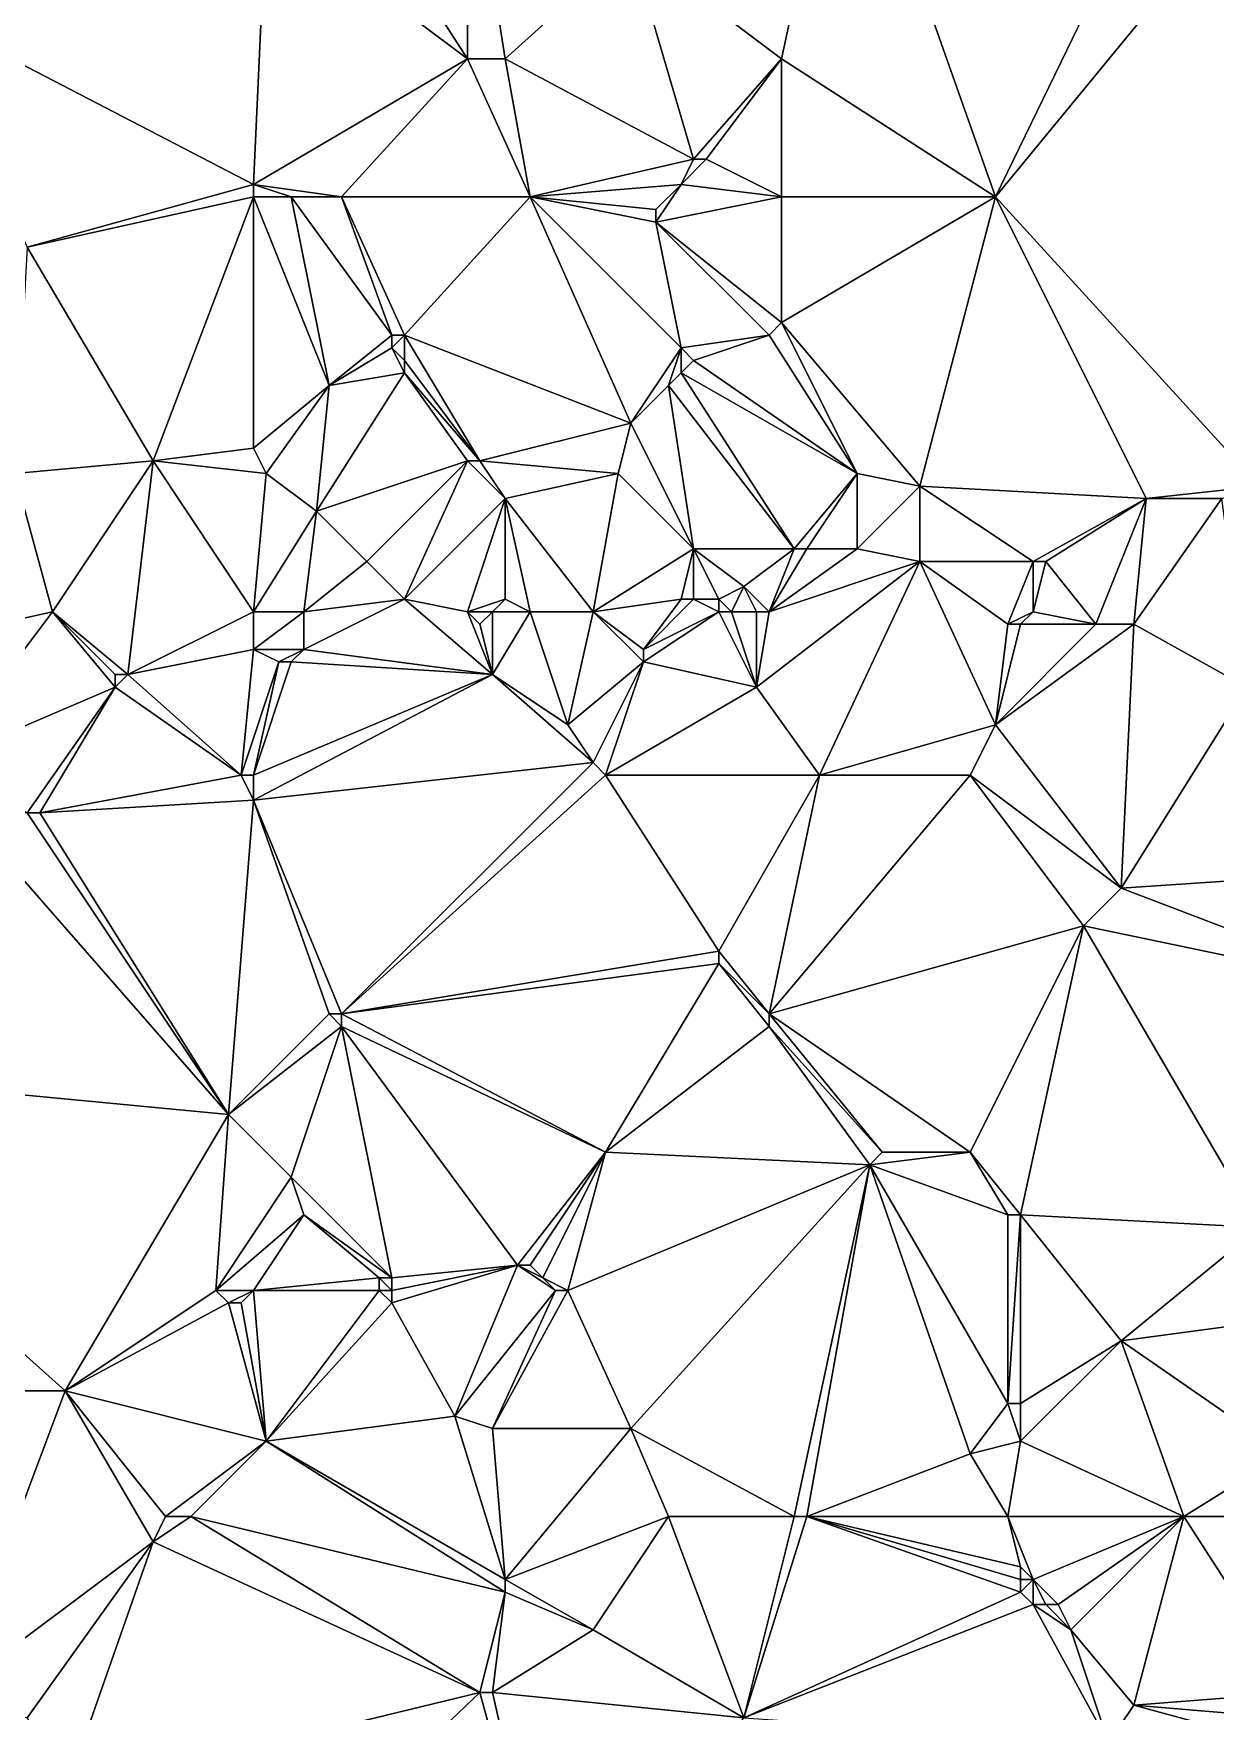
# Model space of a CAD drawing. Extents: x 2679276 to 2679656, y 1246784 to 1247152.
# Drawn here: x 2679334 to 2679381, y 1247039 to 1247105.8 of the extents above; entities that cross this region are included whole.
import ezdxf

# ---------------------------------------------------------------- set-up
doc = ezdxf.new("R2010")
doc.units = 0

msp = doc.modelspace()

# ---------------------------------------------------------------- linework, layer by layer
for points in [[(2679380.75, 1247116.75, 442.294), (2679366.25, 1247116.25, 443.279), (2679372.25, 1247099.25, 443.987)], [(2679383.75, 1247113.25, 442.019), (2679380.75, 1247116.75, 442.294), (2679372.25, 1247099.25, 443.987)], [(2679363.75, 1247104.75, 444.302), (2679366.25, 1247116.25, 443.279), (2679357.75, 1247109.25, 444.446)], [(2679363.75, 1247104.75, 444.302), (2679372.25, 1247099.25, 443.987), (2679366.25, 1247116.25, 443.279)], [(2679351.25, 1247104.75, 446.037), (2679351.25, 1247114.25, 444.593), (2679346.75, 1247111.75, 445.863)], [(2679351.25, 1247114.25, 444.593), (2679352.75, 1247104.75, 446.023), (2679357.75, 1247109.25, 444.446)], [(2679352.75, 1247104.75, 446.023), (2679351.25, 1247114.25, 444.593), (2679351.25, 1247104.75, 446.037)], [(2679383.75, 1247113.25, 442.019), (2679372.25, 1247099.25, 443.987), (2679382.75, 1247087.75, 443.317)], [(2679343.25, 1247110.75, 446.545), (2679351.25, 1247104.75, 446.037), (2679346.75, 1247111.75, 445.863)], [(2679343.25, 1247110.75, 446.545), (2679329.25, 1247106.75, 446.54), (2679342.75, 1247099.75, 446.27)], [(2679343.25, 1247110.75, 446.545), (2679342.75, 1247099.75, 446.27), (2679351.25, 1247104.75, 446.037)], [(2679352.75, 1247104.75, 446.023), (2679360.25, 1247100.75, 444.59), (2679357.75, 1247109.25, 444.446)], [(2679357.75, 1247109.25, 444.446), (2679360.25, 1247100.75, 444.59), (2679363.75, 1247104.75, 444.302)], [(2679333.75, 1247097.25, 446.901), (2679342.75, 1247099.75, 446.27), (2679329.25, 1247106.75, 446.54)], [(2679346.25, 1247099.25, 446.201), (2679351.25, 1247104.75, 446.037), (2679342.75, 1247099.75, 446.27)], [(2679346.25, 1247099.25, 446.201), (2679353.75, 1247099.25, 445.915), (2679351.25, 1247104.75, 446.037)], [(2679352.75, 1247104.75, 446.023), (2679351.25, 1247104.75, 446.037), (2679353.75, 1247099.25, 445.915)], [(2679352.75, 1247104.75, 446.023), (2679353.75, 1247099.25, 445.915), (2679360.25, 1247100.75, 444.59)], [(2679360.75, 1247100.75, 444.521), (2679363.75, 1247104.75, 444.302), (2679360.25, 1247100.75, 444.59)], [(2679363.75, 1247104.75, 444.302), (2679360.75, 1247100.75, 444.521), (2679363.75, 1247099.25, 444.366)], [(2679363.75, 1247099.25, 444.366), (2679372.25, 1247099.25, 443.987), (2679363.75, 1247104.75, 444.302)], [(2679359.75, 1247099.75, 444.754), (2679360.25, 1247100.75, 444.59), (2679353.75, 1247099.25, 445.915)], [(2679359.75, 1247099.75, 444.754), (2679360.75, 1247100.75, 444.521), (2679360.25, 1247100.75, 444.59)], [(2679360.75, 1247100.75, 444.521), (2679359.75, 1247099.75, 444.754), (2679363.75, 1247099.25, 444.366)], [(2679342.75, 1247099.75, 446.27), (2679333.75, 1247097.25, 446.901), (2679342.75, 1247099.25, 446.281)], [(2679344.25, 1247099.25, 446.238), (2679346.25, 1247099.25, 446.201), (2679342.75, 1247099.75, 446.27)], [(2679342.75, 1247099.75, 446.27), (2679342.75, 1247099.25, 446.281), (2679344.25, 1247099.25, 446.238)], [(2679358.75, 1247098.75, 445.056), (2679359.75, 1247099.75, 444.754), (2679353.75, 1247099.25, 445.915)], [(2679358.75, 1247098.75, 445.056), (2679358.75, 1247098.25, 445.129), (2679359.75, 1247099.75, 444.754)], [(2679359.75, 1247099.75, 444.754), (2679358.75, 1247098.25, 445.129), (2679363.75, 1247099.25, 444.366)], [(2679338.75, 1247088.75, 447.532), (2679342.75, 1247099.25, 446.281), (2679333.75, 1247097.25, 446.901)], [(2679338.75, 1247088.75, 447.532), (2679342.75, 1247089.25, 447.42), (2679342.75, 1247099.25, 446.281)], [(2679345.75, 1247091.75, 446.794), (2679344.25, 1247099.25, 446.238), (2679342.75, 1247099.25, 446.281)], [(2679342.75, 1247089.25, 447.42), (2679345.75, 1247091.75, 446.794), (2679342.75, 1247099.25, 446.281)], [(2679344.25, 1247099.25, 446.238), (2679348.25, 1247093.75, 446.277), (2679346.25, 1247099.25, 446.201)], [(2679344.25, 1247099.25, 446.238), (2679345.75, 1247091.75, 446.794), (2679348.25, 1247093.75, 446.277)], [(2679348.75, 1247093.75, 446.242), (2679353.75, 1247099.25, 445.915), (2679346.25, 1247099.25, 446.201)], [(2679348.25, 1247093.75, 446.277), (2679348.75, 1247093.75, 446.242), (2679346.25, 1247099.25, 446.201)], [(2679348.75, 1247093.75, 446.242), (2679357.75, 1247090.25, 445.942), (2679353.75, 1247099.25, 445.915)], [(2679358.75, 1247098.25, 445.129), (2679353.75, 1247099.25, 445.915), (2679359.75, 1247093.25, 445.693)], [(2679359.75, 1247093.25, 445.693), (2679353.75, 1247099.25, 445.915), (2679357.75, 1247090.25, 445.942)], [(2679358.75, 1247098.75, 445.056), (2679353.75, 1247099.25, 445.915), (2679358.75, 1247098.25, 445.129)], [(2679363.75, 1247094.25, 445.383), (2679363.75, 1247099.25, 444.366), (2679358.75, 1247098.25, 445.129)], [(2679369.25, 1247087.75, 444.699), (2679372.25, 1247099.25, 443.987), (2679363.75, 1247094.25, 445.383)], [(2679363.75, 1247099.25, 444.366), (2679363.75, 1247094.25, 445.383), (2679372.25, 1247099.25, 443.987)], [(2679378.25, 1247087.25, 443.907), (2679372.25, 1247099.25, 443.987), (2679369.25, 1247087.75, 444.699)], [(2679378.25, 1247087.25, 443.907), (2679382.75, 1247087.75, 443.317), (2679372.25, 1247099.25, 443.987)], [(2679363.25, 1247093.75, 445.447), (2679363.75, 1247094.25, 445.383), (2679358.75, 1247098.25, 445.129)], [(2679359.75, 1247093.25, 445.693), (2679363.25, 1247093.75, 445.447), (2679358.75, 1247098.25, 445.129)], [(2679338.75, 1247088.75, 447.532), (2679333.75, 1247097.25, 446.901), (2679333.25, 1247088.25, 447.73)], [(2679348.25, 1247093.75, 446.277), (2679345.75, 1247091.75, 446.794), (2679348.25, 1247093.25, 446.292)], [(2679348.25, 1247093.75, 446.277), (2679348.25, 1247093.25, 446.292), (2679348.75, 1247093.75, 446.242)], [(2679348.75, 1247092.75, 446.279), (2679348.75, 1247093.75, 446.242), (2679348.25, 1247093.25, 446.292)], [(2679357.75, 1247090.25, 445.942), (2679348.75, 1247093.75, 446.242), (2679351.75, 1247088.75, 446.285)], [(2679348.75, 1247092.75, 446.279), (2679351.75, 1247088.75, 446.285), (2679348.75, 1247093.75, 446.242)], [(2679360.25, 1247092.75, 445.695), (2679363.25, 1247093.75, 445.447), (2679359.75, 1247093.25, 445.693)], [(2679363.25, 1247093.75, 445.447), (2679360.25, 1247092.75, 445.695), (2679366.75, 1247088.25, 444.928)], [(2679363.25, 1247093.75, 445.447), (2679366.75, 1247088.25, 444.928), (2679363.75, 1247094.25, 445.383)], [(2679369.25, 1247087.75, 444.699), (2679363.75, 1247094.25, 445.383), (2679366.75, 1247088.25, 444.928)], [(2679345.75, 1247091.75, 446.794), (2679348.75, 1247092.25, 446.309), (2679348.25, 1247093.25, 446.292)], [(2679348.75, 1247092.75, 446.279), (2679348.25, 1247093.25, 446.292), (2679348.75, 1247092.25, 446.309)], [(2679359.75, 1247093.25, 445.693), (2679357.75, 1247090.25, 445.942), (2679359.25, 1247091.75, 445.801)], [(2679359.75, 1247092.25, 445.755), (2679359.75, 1247093.25, 445.693), (2679359.25, 1247091.75, 445.801)], [(2679360.25, 1247092.75, 445.695), (2679359.75, 1247093.25, 445.693), (2679359.75, 1247092.25, 445.755)], [(2679348.75, 1247092.25, 446.309), (2679351.75, 1247088.75, 446.285), (2679348.75, 1247092.75, 446.279)], [(2679359.75, 1247092.25, 445.755), (2679366.75, 1247088.25, 444.928), (2679360.25, 1247092.75, 445.695)], [(2679342.75, 1247089.25, 447.42), (2679343.25, 1247088.25, 447.408), (2679345.75, 1247091.75, 446.794)], [(2679345.75, 1247091.75, 446.794), (2679343.25, 1247088.25, 447.408), (2679345.25, 1247086.75, 447.323)], [(2679345.75, 1247091.75, 446.794), (2679345.25, 1247086.75, 447.323), (2679348.75, 1247092.25, 446.309)], [(2679351.25, 1247088.75, 446.326), (2679348.75, 1247092.25, 446.309), (2679345.25, 1247086.75, 447.323)], [(2679351.75, 1247088.75, 446.285), (2679348.75, 1247092.25, 446.309), (2679351.25, 1247088.75, 446.326)], [(2679359.25, 1247091.75, 445.801), (2679357.75, 1247090.25, 445.942), (2679360.25, 1247085.25, 445.745)], [(2679359.25, 1247091.75, 445.801), (2679364.25, 1247085.25, 445.219), (2679359.75, 1247092.25, 445.755)], [(2679364.25, 1247085.25, 445.219), (2679359.25, 1247091.75, 445.801), (2679360.25, 1247085.25, 445.745)], [(2679364.25, 1247085.25, 445.219), (2679366.75, 1247088.25, 444.928), (2679359.75, 1247092.25, 445.755)], [(2679357.25, 1247088.25, 446.055), (2679357.75, 1247090.25, 445.942), (2679351.75, 1247088.75, 446.285)], [(2679357.25, 1247088.25, 446.055), (2679360.25, 1247085.25, 445.745), (2679357.75, 1247090.25, 445.942)], [(2679342.75, 1247089.25, 447.42), (2679338.75, 1247088.75, 447.532), (2679343.25, 1247088.25, 447.408)], [(2679334.75, 1247082.75, 447.533), (2679333.25, 1247088.25, 447.73), (2679330.25, 1247081.75, 447.716)], [(2679334.75, 1247082.75, 447.533), (2679338.75, 1247088.75, 447.532), (2679333.25, 1247088.25, 447.73)], [(2679334.75, 1247082.75, 447.533), (2679337.75, 1247080.25, 447.35), (2679338.75, 1247088.75, 447.532)], [(2679342.75, 1247082.75, 447.179), (2679338.75, 1247088.75, 447.532), (2679337.75, 1247080.25, 447.35)], [(2679342.75, 1247082.75, 447.179), (2679343.25, 1247088.25, 447.408), (2679338.75, 1247088.75, 447.532)], [(2679343.25, 1247088.25, 447.408), (2679342.75, 1247082.75, 447.179), (2679345.25, 1247086.75, 447.323)], [(2679347.25, 1247084.75, 447.393), (2679351.25, 1247088.75, 446.326), (2679345.25, 1247086.75, 447.323)], [(2679348.75, 1247083.25, 447.376), (2679351.25, 1247088.75, 446.326), (2679347.25, 1247084.75, 447.393)], [(2679351.25, 1247088.75, 446.326), (2679348.75, 1247083.25, 447.376), (2679352.75, 1247087.25, 446.256)], [(2679351.75, 1247088.75, 446.285), (2679351.25, 1247088.75, 446.326), (2679352.75, 1247087.25, 446.256)], [(2679357.25, 1247088.25, 446.055), (2679351.75, 1247088.75, 446.285), (2679352.75, 1247087.25, 446.256)], [(2679357.25, 1247088.25, 446.055), (2679352.75, 1247087.25, 446.256), (2679356.25, 1247082.75, 445.639)], [(2679357.25, 1247088.25, 446.055), (2679356.25, 1247082.75, 445.639), (2679360.25, 1247085.25, 445.745)], [(2679364.75, 1247085.25, 445.158), (2679366.75, 1247088.25, 444.928), (2679364.25, 1247085.25, 445.219)], [(2679364.75, 1247085.25, 445.158), (2679366.75, 1247085.25, 444.94), (2679366.75, 1247088.25, 444.928)], [(2679369.25, 1247087.75, 444.699), (2679366.75, 1247088.25, 444.928), (2679366.75, 1247085.25, 444.94)], [(2679369.25, 1247087.75, 444.699), (2679366.75, 1247085.25, 444.94), (2679369.25, 1247084.75, 444.951)], [(2679369.25, 1247087.75, 444.699), (2679369.25, 1247084.75, 444.951), (2679373.75, 1247084.75, 444.152)], [(2679373.75, 1247084.75, 444.152), (2679378.25, 1247087.25, 443.907), (2679369.25, 1247087.75, 444.699)], [(2679382.75, 1247087.75, 443.317), (2679378.25, 1247087.25, 443.907), (2679381.25, 1247087.25, 443.477)], [(2679351.25, 1247082.75, 447.345), (2679352.75, 1247087.25, 446.256), (2679348.75, 1247083.25, 447.376)], [(2679352.75, 1247083.25, 446.86), (2679352.75, 1247087.25, 446.256), (2679351.25, 1247082.75, 447.345)], [(2679352.75, 1247083.25, 446.86), (2679353.75, 1247082.75, 446.577), (2679352.75, 1247087.25, 446.256)], [(2679353.75, 1247082.75, 446.577), (2679356.25, 1247082.75, 445.639), (2679352.75, 1247087.25, 446.256)], [(2679378.25, 1247087.25, 443.907), (2679373.75, 1247084.75, 444.152), (2679374.25, 1247084.75, 444.127)], [(2679374.25, 1247084.75, 444.127), (2679376.25, 1247082.25, 445.302), (2679378.25, 1247087.25, 443.907)], [(2679377.75, 1247082.25, 445.372), (2679378.25, 1247087.25, 443.907), (2679376.25, 1247082.25, 445.302)], [(2679378.25, 1247087.25, 443.907), (2679377.75, 1247082.25, 445.372), (2679381.25, 1247087.25, 443.477)], [(2679382.25, 1247079.75, 445.671), (2679381.25, 1247087.25, 443.477), (2679377.75, 1247082.25, 445.372)], [(2679344.75, 1247082.75, 447.221), (2679345.25, 1247086.75, 447.323), (2679342.75, 1247082.75, 447.179)], [(2679347.25, 1247084.75, 447.393), (2679345.25, 1247086.75, 447.323), (2679344.75, 1247082.75, 447.221)], [(2679359.75, 1247083.25, 445.816), (2679360.25, 1247085.25, 445.745), (2679356.25, 1247082.75, 445.639)], [(2679360.25, 1247083.25, 445.854), (2679360.25, 1247085.25, 445.745), (2679359.75, 1247083.25, 445.816)], [(2679362.25, 1247083.75, 445.694), (2679360.25, 1247085.25, 445.745), (2679361.25, 1247083.25, 445.869)], [(2679360.25, 1247083.25, 445.854), (2679361.25, 1247083.25, 445.869), (2679360.25, 1247085.25, 445.745)], [(2679362.25, 1247083.75, 445.694), (2679364.25, 1247085.25, 445.219), (2679360.25, 1247085.25, 445.745)], [(2679364.25, 1247085.25, 445.219), (2679362.25, 1247083.75, 445.694), (2679363.25, 1247082.75, 445.809)], [(2679364.75, 1247085.25, 445.158), (2679364.25, 1247085.25, 445.219), (2679363.25, 1247082.75, 445.809)], [(2679364.75, 1247085.25, 445.158), (2679363.25, 1247082.75, 445.809), (2679366.75, 1247085.25, 444.94)], [(2679366.75, 1247085.25, 444.94), (2679363.25, 1247082.75, 445.809), (2679369.25, 1247084.75, 444.951)], [(2679348.75, 1247083.25, 447.376), (2679347.25, 1247084.75, 447.393), (2679344.75, 1247082.75, 447.221)], [(2679363.25, 1247082.75, 445.809), (2679362.75, 1247079.75, 446.397), (2679369.25, 1247084.75, 444.951)], [(2679365.25, 1247076.25, 446.444), (2679369.25, 1247084.75, 444.951), (2679362.75, 1247079.75, 446.397)], [(2679372.25, 1247078.25, 445.743), (2679369.25, 1247084.75, 444.951), (2679365.25, 1247076.25, 446.444)], [(2679372.75, 1247082.25, 445.436), (2679369.25, 1247084.75, 444.951), (2679372.25, 1247078.25, 445.743)], [(2679372.75, 1247082.25, 445.436), (2679373.75, 1247084.75, 444.152), (2679369.25, 1247084.75, 444.951)], [(2679373.75, 1247084.75, 444.152), (2679372.75, 1247082.25, 445.436), (2679373.75, 1247082.75, 445.171)], [(2679376.25, 1247082.25, 445.302), (2679374.25, 1247084.75, 444.127), (2679373.75, 1247082.75, 445.171)], [(2679374.25, 1247084.75, 444.127), (2679373.75, 1247084.75, 444.152), (2679373.75, 1247082.75, 445.171)], [(2679361.25, 1247083.25, 445.869), (2679361.75, 1247082.75, 445.936), (2679362.25, 1247083.75, 445.694)], [(2679362.75, 1247082.75, 445.858), (2679362.25, 1247083.75, 445.694), (2679361.75, 1247082.75, 445.936)], [(2679362.75, 1247082.75, 445.858), (2679363.25, 1247082.75, 445.809), (2679362.25, 1247083.75, 445.694)], [(2679344.75, 1247082.75, 447.221), (2679344.75, 1247081.25, 446.948), (2679348.75, 1247083.25, 447.376)], [(2679344.75, 1247081.25, 446.948), (2679352.25, 1247080.25, 447.827), (2679348.75, 1247083.25, 447.376)], [(2679351.25, 1247082.75, 447.345), (2679348.75, 1247083.25, 447.376), (2679352.25, 1247080.25, 447.827)], [(2679352.25, 1247082.75, 447.165), (2679352.75, 1247083.25, 446.86), (2679351.25, 1247082.75, 447.345)], [(2679352.75, 1247083.25, 446.86), (2679352.25, 1247082.75, 447.165), (2679353.75, 1247082.75, 446.577)], [(2679359.75, 1247083.25, 445.816), (2679356.25, 1247082.75, 445.639), (2679358.25, 1247081.25, 445.905)], [(2679360.25, 1247083.25, 445.854), (2679358.25, 1247081.25, 445.905), (2679361.25, 1247082.75, 445.949)], [(2679359.75, 1247083.25, 445.816), (2679358.25, 1247081.25, 445.905), (2679360.25, 1247083.25, 445.854)], [(2679360.25, 1247083.25, 445.854), (2679361.25, 1247082.75, 445.949), (2679361.25, 1247083.25, 445.869)], [(2679361.75, 1247082.75, 445.936), (2679361.25, 1247083.25, 445.869), (2679361.25, 1247082.75, 445.949)], [(2679334.75, 1247082.75, 447.533), (2679330.25, 1247076.75, 449.357), (2679337.25, 1247079.75, 447.565)], [(2679330.25, 1247081.75, 447.716), (2679330.25, 1247076.75, 449.357), (2679334.75, 1247082.75, 447.533)], [(2679334.75, 1247082.75, 447.533), (2679337.25, 1247079.75, 447.565), (2679337.25, 1247080.25, 447.406)], [(2679337.75, 1247080.25, 447.35), (2679334.75, 1247082.75, 447.533), (2679337.25, 1247080.25, 447.406)], [(2679342.75, 1247082.75, 447.179), (2679337.75, 1247080.25, 447.35), (2679342.75, 1247081.25, 446.955)], [(2679342.75, 1247082.75, 447.179), (2679342.75, 1247081.25, 446.955), (2679344.75, 1247082.75, 447.221)], [(2679344.75, 1247082.75, 447.221), (2679342.75, 1247081.25, 446.955), (2679344.75, 1247081.25, 446.948)], [(2679351.25, 1247082.75, 447.345), (2679351.75, 1247082.25, 447.405), (2679352.25, 1247082.75, 447.165)], [(2679351.75, 1247082.25, 447.405), (2679351.25, 1247082.75, 447.345), (2679352.25, 1247080.25, 447.827)], [(2679351.75, 1247082.25, 447.405), (2679352.25, 1247080.25, 447.827), (2679352.25, 1247082.75, 447.165)], [(2679352.25, 1247080.25, 447.827), (2679353.75, 1247082.75, 446.577), (2679352.25, 1247082.75, 447.165)], [(2679352.25, 1247080.25, 447.827), (2679355.25, 1247078.25, 447.676), (2679353.75, 1247082.75, 446.577)], [(2679356.25, 1247082.75, 445.639), (2679353.75, 1247082.75, 446.577), (2679355.25, 1247078.25, 447.676)], [(2679355.25, 1247078.25, 447.676), (2679358.25, 1247080.75, 446.077), (2679356.25, 1247082.75, 445.639)], [(2679356.25, 1247082.75, 445.639), (2679358.25, 1247080.75, 446.077), (2679358.25, 1247081.25, 445.905)], [(2679358.25, 1247080.75, 446.077), (2679362.75, 1247079.75, 446.397), (2679361.25, 1247082.75, 445.949)], [(2679358.25, 1247081.25, 445.905), (2679358.25, 1247080.75, 446.077), (2679361.25, 1247082.75, 445.949)], [(2679361.75, 1247082.75, 445.936), (2679361.25, 1247082.75, 445.949), (2679362.75, 1247079.75, 446.397)], [(2679361.75, 1247082.75, 445.936), (2679362.75, 1247079.75, 446.397), (2679362.75, 1247082.75, 445.858)], [(2679362.75, 1247082.75, 445.858), (2679362.75, 1247079.75, 446.397), (2679363.25, 1247082.75, 445.809)], [(2679372.25, 1247078.25, 445.743), (2679373.25, 1247082.25, 445.38), (2679372.75, 1247082.25, 445.436)], [(2679372.25, 1247078.25, 445.743), (2679377.75, 1247082.25, 445.372), (2679376.25, 1247082.25, 445.302)], [(2679373.25, 1247082.25, 445.38), (2679372.25, 1247078.25, 445.743), (2679376.25, 1247082.25, 445.302)], [(2679372.25, 1247078.25, 445.743), (2679377.25, 1247071.75, 445.471), (2679377.75, 1247082.25, 445.372)], [(2679373.25, 1247082.25, 445.38), (2679373.75, 1247082.75, 445.171), (2679372.75, 1247082.25, 445.436)], [(2679373.25, 1247082.25, 445.38), (2679376.25, 1247082.25, 445.302), (2679373.75, 1247082.75, 445.171)], [(2679382.25, 1247079.75, 445.671), (2679377.75, 1247082.25, 445.372), (2679377.25, 1247071.75, 445.471)], [(2679342.75, 1247081.25, 446.955), (2679337.75, 1247080.25, 447.35), (2679342.25, 1247076.25, 448.704)], [(2679342.75, 1247081.25, 446.955), (2679342.25, 1247076.25, 448.704), (2679343.75, 1247080.75, 447.009)], [(2679344.75, 1247081.25, 446.948), (2679342.75, 1247081.25, 446.955), (2679343.75, 1247080.75, 447.009)], [(2679344.75, 1247081.25, 446.948), (2679343.75, 1247080.75, 447.009), (2679344.25, 1247080.75, 447.012)], [(2679344.75, 1247081.25, 446.948), (2679344.25, 1247080.75, 447.012), (2679352.25, 1247080.25, 447.827)], [(2679337.25, 1247079.75, 447.565), (2679337.75, 1247080.25, 447.35), (2679337.25, 1247080.25, 447.406)], [(2679337.25, 1247079.75, 447.565), (2679342.25, 1247076.25, 448.704), (2679337.75, 1247080.25, 447.35)], [(2679342.75, 1247076.25, 448.703), (2679343.75, 1247080.75, 447.009), (2679342.25, 1247076.25, 448.704)], [(2679343.75, 1247080.75, 447.009), (2679342.75, 1247076.25, 448.703), (2679344.25, 1247080.75, 447.012)], [(2679342.75, 1247076.25, 448.703), (2679352.25, 1247080.25, 447.827), (2679344.25, 1247080.75, 447.012)], [(2679342.75, 1247076.25, 448.703), (2679342.75, 1247075.25, 448.778), (2679352.25, 1247080.25, 447.827)], [(2679356.25, 1247076.75, 447.697), (2679352.25, 1247080.25, 447.827), (2679342.75, 1247075.25, 448.778)], [(2679352.25, 1247080.25, 447.827), (2679356.25, 1247076.75, 447.697), (2679355.25, 1247078.25, 447.676)], [(2679355.25, 1247078.25, 447.676), (2679356.25, 1247076.75, 447.697), (2679358.25, 1247080.75, 446.077)], [(2679356.25, 1247076.75, 447.697), (2679356.75, 1247076.25, 447.68), (2679358.25, 1247080.75, 446.077)], [(2679358.25, 1247080.75, 446.077), (2679356.75, 1247076.25, 447.68), (2679362.75, 1247079.75, 446.397)], [(2679333.75, 1247074.75, 449.591), (2679337.25, 1247079.75, 447.565), (2679330.25, 1247076.75, 449.357)], [(2679334.25, 1247074.75, 449.559), (2679337.25, 1247079.75, 447.565), (2679333.75, 1247074.75, 449.591)], [(2679334.25, 1247074.75, 449.559), (2679342.25, 1247076.25, 448.704), (2679337.25, 1247079.75, 447.565)], [(2679365.25, 1247076.25, 446.444), (2679362.75, 1247079.75, 446.397), (2679356.75, 1247076.25, 447.68)], [(2679384.75, 1247072.25, 445.297), (2679382.25, 1247079.75, 445.671), (2679377.25, 1247071.75, 445.471)], [(2679371.25, 1247076.25, 445.92), (2679372.25, 1247078.25, 445.743), (2679365.25, 1247076.25, 446.444)], [(2679372.25, 1247078.25, 445.743), (2679371.25, 1247076.25, 445.92), (2679377.25, 1247071.75, 445.471)], [(2679342.25, 1247076.25, 448.704), (2679334.25, 1247074.75, 449.559), (2679342.75, 1247075.25, 448.778)], [(2679342.75, 1247076.25, 448.703), (2679342.25, 1247076.25, 448.704), (2679342.75, 1247075.25, 448.778)], [(2679356.25, 1247076.75, 447.697), (2679342.75, 1247075.25, 448.778), (2679346.25, 1247066.75, 448.675)], [(2679356.25, 1247076.75, 447.697), (2679346.25, 1247066.75, 448.675), (2679356.75, 1247076.25, 447.68)], [(2679356.75, 1247076.25, 447.68), (2679346.25, 1247066.75, 448.675), (2679361.25, 1247069.25, 447.88)], [(2679356.75, 1247076.25, 447.68), (2679361.25, 1247069.25, 447.88), (2679365.25, 1247076.25, 446.444)], [(2679365.25, 1247076.25, 446.444), (2679361.25, 1247069.25, 447.88), (2679363.25, 1247066.75, 447.801)], [(2679365.25, 1247076.25, 446.444), (2679363.25, 1247066.75, 447.801), (2679371.25, 1247076.25, 445.92)], [(2679371.25, 1247076.25, 445.92), (2679363.25, 1247066.75, 447.801), (2679375.75, 1247070.25, 445.779)], [(2679375.75, 1247070.25, 445.779), (2679377.25, 1247071.75, 445.471), (2679371.25, 1247076.25, 445.92)], [(2679341.75, 1247062.75, 449.954), (2679342.75, 1247075.25, 448.778), (2679334.25, 1247074.75, 449.559)], [(2679342.75, 1247075.25, 448.778), (2679341.75, 1247062.75, 449.954), (2679345.75, 1247066.75, 448.717)], [(2679346.25, 1247066.75, 448.675), (2679342.75, 1247075.25, 448.778), (2679345.75, 1247066.75, 448.717)], [(2679341.75, 1247062.75, 449.954), (2679331.25, 1247074.75, 449.734), (2679320.75, 1247064.75, 450.685)], [(2679331.25, 1247074.75, 449.734), (2679341.75, 1247062.75, 449.954), (2679333.75, 1247074.75, 449.591)], [(2679333.75, 1247074.75, 449.591), (2679341.75, 1247062.75, 449.954), (2679334.25, 1247074.75, 449.559)], [(2679384.75, 1247072.25, 445.297), (2679377.25, 1247071.75, 445.471), (2679387.75, 1247067.75, 445.737)], [(2679375.75, 1247070.25, 445.779), (2679387.75, 1247067.75, 445.737), (2679377.25, 1247071.75, 445.471)], [(2679375.75, 1247070.25, 445.779), (2679363.25, 1247066.75, 447.801), (2679371.25, 1247061.25, 447.187)], [(2679371.25, 1247061.25, 447.187), (2679373.25, 1247058.75, 447.41), (2679375.75, 1247070.25, 445.779)], [(2679382.75, 1247058.25, 446.155), (2679375.75, 1247070.25, 445.779), (2679373.25, 1247058.75, 447.41)], [(2679382.75, 1247058.25, 446.155), (2679387.75, 1247067.75, 445.737), (2679375.75, 1247070.25, 445.779)], [(2679361.25, 1247069.25, 447.88), (2679346.25, 1247066.75, 448.675), (2679361.25, 1247068.75, 447.905)], [(2679361.25, 1247069.25, 447.88), (2679361.25, 1247068.75, 447.905), (2679363.25, 1247066.75, 447.801)], [(2679356.75, 1247061.25, 448.217), (2679361.25, 1247068.75, 447.905), (2679346.25, 1247066.75, 448.675)], [(2679356.75, 1247061.25, 448.217), (2679363.25, 1247066.25, 447.805), (2679361.25, 1247068.75, 447.905)], [(2679363.25, 1247066.25, 447.805), (2679363.25, 1247066.75, 447.801), (2679361.25, 1247068.75, 447.905)], [(2679341.75, 1247062.75, 449.954), (2679346.25, 1247066.25, 448.703), (2679345.75, 1247066.75, 448.717)], [(2679346.25, 1247066.25, 448.703), (2679341.75, 1247062.75, 449.954), (2679344.25, 1247060.25, 449.774)], [(2679346.25, 1247066.25, 448.703), (2679344.25, 1247060.25, 449.774), (2679348.25, 1247056.25, 449.503)], [(2679346.25, 1247066.75, 448.675), (2679345.75, 1247066.75, 448.717), (2679346.25, 1247066.25, 448.703)], [(2679346.25, 1247066.25, 448.703), (2679356.75, 1247061.25, 448.217), (2679346.25, 1247066.75, 448.675)], [(2679353.25, 1247056.75, 448.623), (2679346.25, 1247066.25, 448.703), (2679348.25, 1247056.25, 449.503)], [(2679356.75, 1247061.25, 448.217), (2679346.25, 1247066.25, 448.703), (2679353.25, 1247056.75, 448.623)], [(2679356.75, 1247061.25, 448.217), (2679367.25, 1247060.75, 447.092), (2679363.25, 1247066.25, 447.805)], [(2679371.25, 1247061.25, 447.187), (2679363.25, 1247066.75, 447.801), (2679367.75, 1247061.25, 447.104)], [(2679363.25, 1247066.25, 447.805), (2679367.75, 1247061.25, 447.104), (2679363.25, 1247066.75, 447.801)], [(2679367.75, 1247061.25, 447.104), (2679363.25, 1247066.25, 447.805), (2679367.25, 1247060.75, 447.092)], [(2679335.25, 1247051.75, 450.326), (2679341.75, 1247062.75, 449.954), (2679320.75, 1247064.75, 450.685)], [(2679321.75, 1247051.75, 450.515), (2679335.25, 1247051.75, 450.326), (2679320.75, 1247064.75, 450.685)], [(2679341.75, 1247062.75, 449.954), (2679335.25, 1247051.75, 450.326), (2679341.25, 1247055.75, 449.483)], [(2679341.75, 1247062.75, 449.954), (2679341.25, 1247055.75, 449.483), (2679344.25, 1247060.25, 449.774)], [(2679356.75, 1247061.25, 448.217), (2679353.25, 1247056.75, 448.623), (2679353.75, 1247056.75, 448.543)], [(2679354.25, 1247056.25, 448.497), (2679356.75, 1247061.25, 448.217), (2679353.75, 1247056.75, 448.543)], [(2679355.25, 1247055.75, 448.413), (2679356.75, 1247061.25, 448.217), (2679354.25, 1247056.25, 448.497)], [(2679356.75, 1247061.25, 448.217), (2679355.25, 1247055.75, 448.413), (2679367.25, 1247060.75, 447.092)], [(2679367.75, 1247061.25, 447.104), (2679367.25, 1247060.75, 447.092), (2679371.25, 1247061.25, 447.187)], [(2679367.25, 1247060.75, 447.092), (2679372.75, 1247058.75, 447.431), (2679371.25, 1247061.25, 447.187)], [(2679373.25, 1247058.75, 447.41), (2679371.25, 1247061.25, 447.187), (2679372.75, 1247058.75, 447.431)], [(2679344.25, 1247060.25, 449.774), (2679341.25, 1247055.75, 449.483), (2679344.75, 1247058.75, 449.745)], [(2679344.25, 1247060.25, 449.774), (2679344.75, 1247058.75, 449.745), (2679348.25, 1247056.25, 449.503)], [(2679355.25, 1247055.75, 448.413), (2679357.75, 1247050.25, 448.581), (2679367.25, 1247060.75, 447.092)], [(2679364.25, 1247046.75, 448.42), (2679367.25, 1247060.75, 447.092), (2679357.75, 1247050.25, 448.581)], [(2679364.25, 1247046.75, 448.42), (2679364.75, 1247046.75, 448.373), (2679367.25, 1247060.75, 447.092)], [(2679371.25, 1247049.25, 447.825), (2679367.25, 1247060.75, 447.092), (2679364.75, 1247046.75, 448.373)], [(2679367.25, 1247060.75, 447.092), (2679372.75, 1247051.25, 447.768), (2679372.75, 1247058.75, 447.431)], [(2679367.25, 1247060.75, 447.092), (2679371.25, 1247049.25, 447.825), (2679372.75, 1247051.25, 447.768)], [(2679342.75, 1247055.75, 449.375), (2679344.75, 1247058.75, 449.745), (2679341.25, 1247055.75, 449.483)], [(2679344.75, 1247058.75, 449.745), (2679342.75, 1247055.75, 449.375), (2679347.75, 1247056.25, 449.555)], [(2679347.75, 1247056.25, 449.555), (2679348.25, 1247056.25, 449.503), (2679344.75, 1247058.75, 449.745)], [(2679372.75, 1247051.25, 447.768), (2679373.25, 1247058.75, 447.41), (2679372.75, 1247058.75, 447.431)], [(2679373.25, 1247051.25, 447.761), (2679373.25, 1247058.75, 447.41), (2679372.75, 1247051.25, 447.768)], [(2679373.25, 1247051.25, 447.761), (2679377.25, 1247053.75, 447.492), (2679373.25, 1247058.75, 447.41)], [(2679382.75, 1247058.25, 446.155), (2679373.25, 1247058.75, 447.41), (2679377.25, 1247053.75, 447.492)], [(2679384.75, 1247054.75, 446.224), (2679382.75, 1247058.25, 446.155), (2679377.25, 1247053.75, 447.492)], [(2679347.75, 1247055.75, 449.578), (2679347.75, 1247056.25, 449.555), (2679342.75, 1247055.75, 449.375)], [(2679347.75, 1247056.25, 449.555), (2679348.25, 1247055.75, 449.541), (2679348.25, 1247056.25, 449.503)], [(2679348.25, 1247055.75, 449.541), (2679347.75, 1247056.25, 449.555), (2679347.75, 1247055.75, 449.578)], [(2679348.25, 1247055.75, 449.541), (2679353.25, 1247056.75, 448.623), (2679348.25, 1247056.25, 449.503)], [(2679348.25, 1247055.75, 449.541), (2679348.25, 1247055.25, 449.578), (2679353.25, 1247056.75, 448.623)], [(2679350.75, 1247050.75, 449.881), (2679353.25, 1247056.75, 448.623), (2679348.25, 1247055.25, 449.578)], [(2679350.75, 1247050.75, 449.881), (2679354.75, 1247055.75, 448.463), (2679353.25, 1247056.75, 448.623)], [(2679353.25, 1247056.75, 448.623), (2679354.25, 1247056.25, 448.497), (2679353.75, 1247056.75, 448.543)], [(2679354.25, 1247056.25, 448.497), (2679353.25, 1247056.75, 448.623), (2679354.75, 1247055.75, 448.463)], [(2679355.25, 1247055.75, 448.413), (2679354.25, 1247056.25, 448.497), (2679354.75, 1247055.75, 448.463)], [(2679335.25, 1247051.75, 450.326), (2679341.75, 1247055.25, 449.439), (2679341.25, 1247055.75, 449.483)], [(2679341.75, 1247055.25, 449.439), (2679342.75, 1247055.75, 449.375), (2679341.25, 1247055.75, 449.483)], [(2679342.25, 1247055.25, 449.401), (2679342.75, 1247055.75, 449.375), (2679341.75, 1247055.25, 449.439)], [(2679342.25, 1247055.25, 449.401), (2679343.25, 1247049.75, 450.072), (2679342.75, 1247055.75, 449.375)], [(2679342.75, 1247055.75, 449.375), (2679343.25, 1247049.75, 450.072), (2679347.75, 1247055.75, 449.578)], [(2679348.25, 1247055.25, 449.578), (2679347.75, 1247055.75, 449.578), (2679343.25, 1247049.75, 450.072)], [(2679348.25, 1247055.25, 449.578), (2679348.25, 1247055.75, 449.541), (2679347.75, 1247055.75, 449.578)], [(2679352.25, 1247050.25, 449.757), (2679354.75, 1247055.75, 448.463), (2679350.75, 1247050.75, 449.881)], [(2679352.25, 1247050.25, 449.757), (2679355.25, 1247055.75, 448.413), (2679354.75, 1247055.75, 448.463)], [(2679355.25, 1247055.75, 448.413), (2679352.25, 1247050.25, 449.757), (2679357.75, 1247050.25, 448.581)], [(2679335.25, 1247051.75, 450.326), (2679343.25, 1247049.75, 450.072), (2679341.75, 1247055.25, 449.439)], [(2679342.25, 1247055.25, 449.401), (2679341.75, 1247055.25, 449.439), (2679343.25, 1247049.75, 450.072)], [(2679343.25, 1247049.75, 450.072), (2679350.75, 1247050.75, 449.881), (2679348.25, 1247055.25, 449.578)], [(2679384.75, 1247054.75, 446.224), (2679377.25, 1247053.75, 447.492), (2679383.75, 1247049.25, 447.275)], [(2679373.25, 1247051.25, 447.761), (2679373.25, 1247049.75, 447.797), (2679377.25, 1247053.75, 447.492)], [(2679379.75, 1247046.75, 447.773), (2679377.25, 1247053.75, 447.492), (2679373.25, 1247049.75, 447.797)], [(2679383.75, 1247049.25, 447.275), (2679377.25, 1247053.75, 447.492), (2679379.75, 1247046.75, 447.773)], [(2679335.25, 1247051.75, 450.326), (2679321.75, 1247051.75, 450.515), (2679330.75, 1247039.75, 450.543)], [(2679330.75, 1247039.75, 450.543), (2679338.75, 1247045.75, 450.474), (2679335.25, 1247051.75, 450.326)], [(2679335.25, 1247051.75, 450.326), (2679339.25, 1247046.75, 450.421), (2679343.25, 1247049.75, 450.072)], [(2679339.25, 1247046.75, 450.421), (2679335.25, 1247051.75, 450.326), (2679338.75, 1247045.75, 450.474)], [(2679371.25, 1247049.25, 447.825), (2679373.25, 1247049.75, 447.797), (2679372.75, 1247051.25, 447.768)], [(2679373.25, 1247051.25, 447.761), (2679372.75, 1247051.25, 447.768), (2679373.25, 1247049.75, 447.797)], [(2679352.75, 1247044.25, 449.914), (2679350.75, 1247050.75, 449.881), (2679343.25, 1247049.75, 450.072)], [(2679352.25, 1247050.25, 449.757), (2679350.75, 1247050.75, 449.881), (2679352.75, 1247044.25, 449.914)], [(2679352.25, 1247050.25, 449.757), (2679352.75, 1247044.25, 449.914), (2679357.75, 1247050.25, 448.581)], [(2679359.25, 1247046.75, 448.633), (2679357.75, 1247050.25, 448.581), (2679352.75, 1247044.25, 449.914)], [(2679359.25, 1247046.75, 448.633), (2679364.25, 1247046.75, 448.42), (2679357.75, 1247050.25, 448.581)], [(2679340.25, 1247046.75, 450.409), (2679343.25, 1247049.75, 450.072), (2679339.25, 1247046.75, 450.421)], [(2679343.25, 1247049.75, 450.072), (2679340.25, 1247046.75, 450.409), (2679352.75, 1247043.75, 449.906)], [(2679352.75, 1247044.25, 449.914), (2679343.25, 1247049.75, 450.072), (2679352.75, 1247043.75, 449.906)], [(2679372.75, 1247046.75, 447.533), (2679373.25, 1247049.75, 447.797), (2679371.25, 1247049.25, 447.825)], [(2679373.25, 1247049.75, 447.797), (2679372.75, 1247046.75, 447.533), (2679379.75, 1247046.75, 447.773)], [(2679372.75, 1247046.75, 447.533), (2679371.25, 1247049.25, 447.825), (2679364.75, 1247046.75, 448.373)], [(2679382.75, 1247046.75, 447.705), (2679383.75, 1247049.25, 447.275), (2679379.75, 1247046.75, 447.773)], [(2679340.25, 1247046.75, 450.409), (2679339.25, 1247046.75, 450.421), (2679338.75, 1247045.75, 450.474)], [(2679340.25, 1247046.75, 450.409), (2679338.75, 1247045.75, 450.474), (2679351.75, 1247039.75, 450.014)], [(2679351.75, 1247039.75, 450.014), (2679352.75, 1247043.75, 449.906), (2679340.25, 1247046.75, 450.409)], [(2679359.25, 1247046.75, 448.633), (2679352.75, 1247044.25, 449.914), (2679356.25, 1247042.25, 449.523)], [(2679362.25, 1247038.75, 449.198), (2679359.25, 1247046.75, 448.633), (2679356.25, 1247042.25, 449.523)], [(2679359.25, 1247046.75, 448.633), (2679362.25, 1247038.75, 449.198), (2679364.25, 1247046.75, 448.42)], [(2679373.25, 1247043.75, 447.273), (2679364.75, 1247046.75, 448.373), (2679362.25, 1247038.75, 449.198)], [(2679364.25, 1247046.75, 448.42), (2679362.25, 1247038.75, 449.198), (2679364.75, 1247046.75, 448.373)], [(2679373.25, 1247044.75, 447.242), (2679364.75, 1247046.75, 448.373), (2679373.25, 1247044.25, 447.245)], [(2679373.25, 1247044.75, 447.242), (2679372.75, 1247046.75, 447.533), (2679364.75, 1247046.75, 448.373)], [(2679373.25, 1247044.25, 447.245), (2679364.75, 1247046.75, 448.373), (2679373.25, 1247043.75, 447.273)], [(2679372.75, 1247046.75, 447.533), (2679373.75, 1247044.25, 447.219), (2679379.75, 1247046.75, 447.773)], [(2679372.75, 1247046.75, 447.533), (2679373.25, 1247044.75, 447.242), (2679373.75, 1247044.25, 447.219)], [(2679373.75, 1247044.25, 447.219), (2679374.75, 1247043.25, 447.214), (2679379.75, 1247046.75, 447.773)], [(2679374.75, 1247043.25, 447.214), (2679375.25, 1247042.25, 447.228), (2679379.75, 1247046.75, 447.773)], [(2679375.25, 1247042.25, 447.228), (2679377.75, 1247039.25, 447.364), (2679379.75, 1247046.75, 447.773)], [(2679377.75, 1247039.25, 447.364), (2679384.25, 1247039.75, 447.626), (2679379.75, 1247046.75, 447.773)], [(2679382.75, 1247046.75, 447.705), (2679379.75, 1247046.75, 447.773), (2679384.25, 1247039.75, 447.626)], [(2679333.75, 1247038.75, 450.535), (2679338.75, 1247045.75, 450.474), (2679330.75, 1247039.75, 450.543)], [(2679333.75, 1247038.75, 450.535), (2679335.25, 1247035.75, 450.456), (2679338.75, 1247045.75, 450.474)], [(2679335.25, 1247035.75, 450.456), (2679351.75, 1247039.75, 450.014), (2679338.75, 1247045.75, 450.474)], [(2679352.75, 1247043.75, 449.906), (2679356.25, 1247042.25, 449.523), (2679352.75, 1247044.25, 449.914)], [(2679373.25, 1247044.75, 447.242), (2679373.25, 1247044.25, 447.245), (2679373.75, 1247044.25, 447.219)], [(2679373.25, 1247044.25, 447.245), (2679373.25, 1247043.75, 447.273), (2679373.75, 1247044.25, 447.219)], [(2679373.75, 1247043.25, 447.266), (2679373.75, 1247044.25, 447.219), (2679373.25, 1247043.75, 447.273)], [(2679374.25, 1247043.25, 447.23), (2679373.75, 1247044.25, 447.219), (2679373.75, 1247043.25, 447.266)], [(2679374.75, 1247043.25, 447.214), (2679373.75, 1247044.25, 447.219), (2679374.25, 1247043.25, 447.23)], [(2679352.75, 1247043.75, 449.906), (2679351.75, 1247039.75, 450.014), (2679352.25, 1247039.75, 449.976)], [(2679352.75, 1247043.75, 449.906), (2679352.25, 1247039.75, 449.976), (2679356.25, 1247042.25, 449.523)], [(2679362.25, 1247038.75, 449.198), (2679373.75, 1247043.25, 447.266), (2679373.25, 1247043.75, 447.273)], [(2679373.75, 1247043.25, 447.266), (2679362.25, 1247038.75, 449.198), (2679376.75, 1247037.75, 447.541)], [(2679374.25, 1247043.25, 447.23), (2679373.75, 1247043.25, 447.266), (2679375.25, 1247042.25, 447.228)], [(2679375.25, 1247042.25, 447.228), (2679373.75, 1247043.25, 447.266), (2679376.75, 1247037.75, 447.541)], [(2679374.75, 1247043.25, 447.214), (2679374.25, 1247043.25, 447.23), (2679375.25, 1247042.25, 447.228)], [(2679362.25, 1247038.75, 449.198), (2679356.25, 1247042.25, 449.523), (2679352.25, 1247039.75, 449.976)], [(2679377.75, 1247039.25, 447.364), (2679375.25, 1247042.25, 447.228), (2679376.75, 1247037.75, 447.541)], [(2679340.75, 1247029.25, 450.413), (2679351.75, 1247039.75, 450.014), (2679335.25, 1247035.75, 450.456)], [(2679340.75, 1247029.25, 450.413), (2679354.75, 1247028.75, 449.983), (2679351.75, 1247039.75, 450.014)], [(2679352.25, 1247039.75, 449.976), (2679351.75, 1247039.75, 450.014), (2679354.75, 1247028.75, 449.983)], [(2679352.25, 1247039.75, 449.976), (2679354.75, 1247028.75, 449.983), (2679362.25, 1247038.75, 449.198)], [(2679383.75, 1247038.75, 447.678), (2679384.25, 1247039.75, 447.626), (2679377.75, 1247039.25, 447.364)], [(2679377.75, 1247039.25, 447.364), (2679376.75, 1247037.75, 447.541), (2679383.25, 1247037.75, 447.708)], [(2679383.25, 1247037.75, 447.708), (2679383.75, 1247038.75, 447.678), (2679377.75, 1247039.25, 447.364)]]:
    msp.add_3dface(points)

doc.saveas('drawing.dxf')
